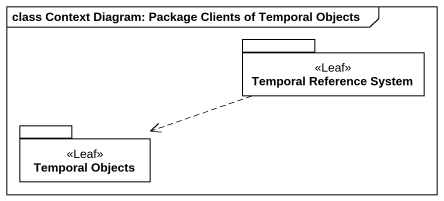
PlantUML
@startuml
mainframe class Context Diagram: Package Clients of Temporal Objects
package "Temporal Reference System" as Temporal_Reference_System <<Leaf>> {
}
package "Temporal Objects" as Temporal_Objects <<Leaf>> {
}
Temporal_Reference_System .left.> Temporal_Objects
@enduml
